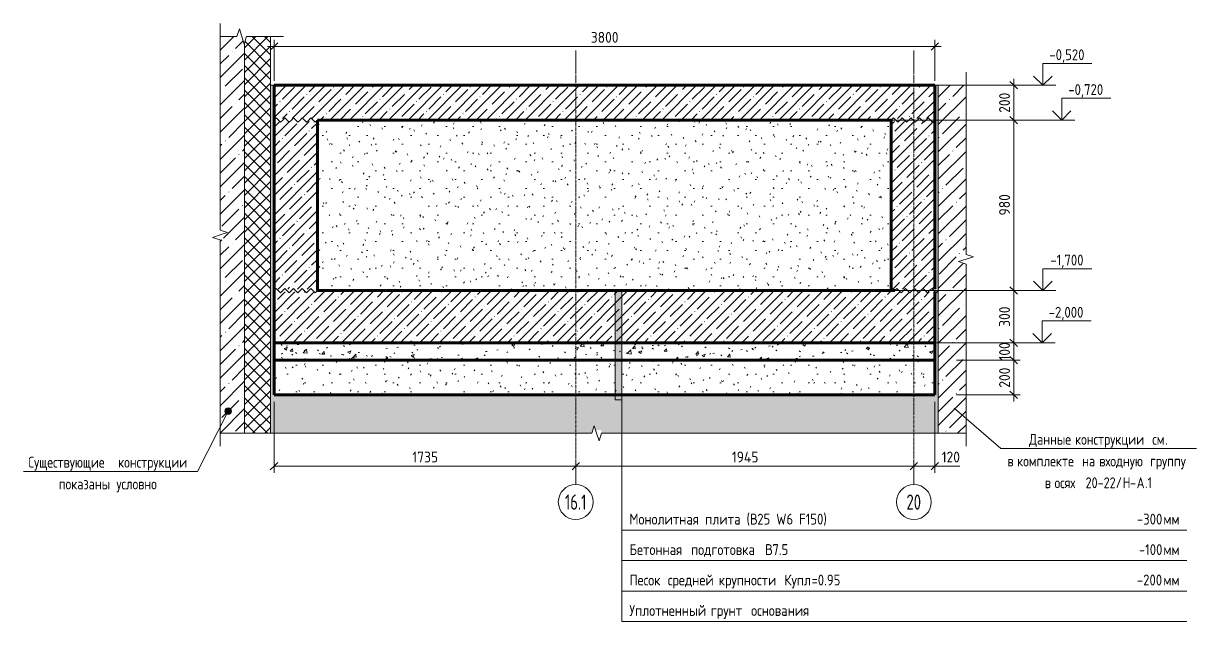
# Model space of a CAD drawing. Header units: millimetres. Extents: x 55945 to 93007, y -3829 to 32717.
# Drawn here: x 65996 to 72742, y -3602 to -165 of the extents above; entities that cross this region are included whole.
import ezdxf

# ---------------------------------------------------------------- set-up
doc = ezdxf.new("R2010")
doc.units = ezdxf.units.MM
doc.linetypes.add('02 Штрихпунктирная _20 мм_', pattern=[25, 20, -2.5, 0, -2.5])
for name, color, linetype, lineweight in [('AA_Dim', 7, 'Continuous', 9), ('AA_Dim-25', 7, 'Continuous', 9), ('AA_Linii', 7, 'Continuous', 9), ('AA_Oformlenie', 7, 'Continuous', 9), ('AA_Vinoska', 7, 'Continuous', 9), ('AA_Visotnaya otmetka', 7, 'Continuous', 9), ('AF_Element', 7, 'Continuous', 20), ('AF_Element_Гидроизоляция', 253, 'Continuous', 20), ('AF_Perekritie', 7, 'Continuous', 60), ('AF_Perekritie_Гидроизоляция', 253, 'Continuous', 20), ('AF_Perekritie_Опалубка', 253, 'Continuous', 20), ('AF_Pokritie', 7, 'Continuous', 9), ('AF_Stena', 7, 'Continuous', 60), ('AF_Stena_Опалубка', 253, 'Continuous', 20), ('KR_Fundament', 7, 'Continuous', 20), ('Оси', 7, 'Continuous', 9)]:
    doc.layers.add(name, color=color, linetype=linetype, lineweight=lineweight)
doc.styles.add('GOST Common_1', font='GOST_Common.ttf', dxfattribs={"width": 0.85, "height": 62.5})
doc.styles.add('ISOCPEUR_4', font='isocpeur.TTF', dxfattribs={"width": 0.7, "height": 87.5})
doc.styles.add('ISOCPEUR_5', font='isocpeur.TTF', dxfattribs={"width": 0.9, "height": 62.5})
doc.styles.add('ISOCPEUR_6', font='isocpeur.TTF', dxfattribs={"width": 0.85, "height": 62.5})
doc.dimstyles.new('00_Точн_3_знака__прозр__2', dxfattribs={"dimscale": 304.8, "dimtxt": 62.672186, "dimasz": 0.139436, "dimexe": 0.123031, "dimexo": 0.082021, "dimgap": 0.008202, "dimtad": 1, "dimdec": 3, "dimrnd": 0.001, "dimdsep": 46, "dimtxsty": 'ISOCPEUR_5', "dimblk1": 'OBLIQUE', "dimblk2": 'OBLIQUE', "dimsah": 1, "dimcen": 0.09, "dimdle": 0.123031, "dimazin": 0, "dimtfac": 1, "dimtdec": 4, "dimtix": 1, "dimtmove": 1, "dimatfit": 3, "dimfxl": 1, "dimtvp": 1, "dimtolj": 1, "dimtzin": 0, "dimlwd": 18, "dimlwe": 18, "dimarcsym": 2})
doc.dimstyles.new('00_Точн_3_знака__прозр__3', dxfattribs={"dimscale": 304.8, "dimtxt": 62.672186, "dimasz": 0.139436, "dimexe": 0.123031, "dimexo": 0.082021, "dimgap": 0.008202, "dimtad": 1, "dimdec": 3, "dimrnd": 0.001, "dimdsep": 46, "dimtxsty": 'ISOCPEUR_5', "dimblk1": 'OBLIQUE', "dimblk2": 'OBLIQUE', "dimsah": 1, "dimcen": 0.09, "dimdle": 0.123031, "dimazin": 0, "dimtfac": 1, "dimtdec": 4, "dimtix": 1, "dimtmove": 0, "dimatfit": 3, "dimfxl": 1, "dimtvp": 1, "dimtolj": 1, "dimtzin": 0, "dimlwd": 18, "dimlwe": 18, "dimarcsym": 2})
pattern_1 = [(45, (68452.93, -250), (-56.1266, 56.1266), []), (45, (68509.056, -250), (-56.1266, 56.1266), [99.219, -19.844, 0.8382, -19.006])]
pattern_2 = [(0, (59281.075, -250), (203.2, 50.8), [8.382, -144.018, 8.382, -144.018, -812.8]), (0, (59281.075, -250), (203.2, 50.8), [-304.8, 8.382, -296.418, 8.382, -144.018, -355.6]), (0, (59281.075, -250), (203.2, 50.8), [-762, 8.382, -93.218, 8.382, -245.618]), (120, (59357.275, -224.6), (-145.5941, 150.57636), [8.382, -144.018, 8.382, -144.018, -812.8]), (120, (59357.275, -224.6), (-145.5941, 150.57636), [-304.8, 8.382, -296.418, 8.382, -144.018, -355.6]), (120, (59357.275, -224.6), (-145.5941, 150.57636), [-762, 8.382, -93.218, 8.382, -245.618]), (240, (59382.675, -123), (-57.6059, -201.37636), [8.382, -144.018, 8.382, -144.018, -812.8]), (240, (59382.675, -123), (-57.6059, -201.37636), [-304.8, 8.382, -296.418, 8.382, -144.018, -355.6]), (240, (59382.675, -123), (-57.6059, -201.37636), [-762, 8.382, -93.218, 8.382, -245.618])]

# ---------------------------------------------------------------- blocks, each defined once
blk = doc.blocks.new('песок 1 - песок 1-3674227-1-1_Опл')
at = {"layer": 'AF_Perekritie', "lineweight": 9}
h = blk.add_hatch(dxfattribs=at)
h.set_pattern_fill('FP_3', color=256, style=0, pattern_type=2)
h.set_pattern_definition(pattern_2)
h.paths.add_polyline_path([(61815.1, -1700), (61815.1, -721), (58515.1, -721), (58515.1, -1700), (60186.1, -1700)])
at = {"layer": 'AF_Perekritie'}
for p, q in [((61815.1, -721), (58515.1, -721)), ((58515.1, -721), (58515.1, -1700)), ((61815.1, -1700), (61815.1, -721)), ((58515.1, -1700), (61815.1, -1700))]:
    blk.add_line(p, q, dxfattribs=at)
blk = doc.blocks.new('Обобщенные модели 1 - Обобщенные модели 1-3677777-1-1_Опл')
at = {"layer": 'AF_Element', "lineweight": 9}
h = blk.add_hatch(dxfattribs=at)
h.set_pattern_fill('FP_3', color=256, style=0, pattern_type=2)
h.set_pattern_definition(pattern_2)
h.paths.add_polyline_path([(60186.1, -2300), (62065.1, -2300), (62065.1, -2100), (58265.1, -2100), (58265.1, -2300)])
at = {"layer": 'AF_Element', "lineweight": 60}
for p, q in [((62065.1, -2100), (58265.1, -2100)), ((58265.1, -2100), (58265.1, -2300)), ((62065.1, -2300), (62065.1, -2100)), ((58265.1, -2300), (62065.1, -2300))]:
    blk.add_line(p, q, dxfattribs=at)
blk = doc.blocks.new('Последовательность узлов - 3мм масшт20 маскировка-904226-1-1_Опл')
at = {"layer": 'AA_Oformlenie'}
for p, q in [((61815.1, -720), (61827.6, -707.5)), ((61852.6, -732.5), (61827.6, -707.5)), ((61865.1, -720), (61852.6, -732.5)), ((61865.1, -720), (61877.6, -707.5)), ((61902.6, -732.5), (61877.6, -707.5)), ((61915.1, -720), (61902.6, -732.5)), ((61915.1, -720), (61927.6, -707.5)), ((61952.6, -732.5), (61927.6, -707.5)), ((61965.1, -720), (61952.6, -732.5)), ((61965.1, -720), (61977.6, -707.5)), ((62002.6, -732.5), (61977.6, -707.5)), ((62015.1, -720), (62002.6, -732.5)), ((62015.1, -720), (62027.6, -707.5)), ((62052.6, -732.5), (62027.6, -707.5)), ((62065.1, -720), (62052.6, -732.5))]:
    blk.add_line(p, q, dxfattribs=at)
blk = doc.blocks.new('011_ЛинияОбрыва _ЭлУзла_Линия_ - Тип 1-3768495-1-1_Опл')
at = {"layer": 'AA_Oformlenie'}
for p, q in [((57955.1, -2520.5), (60092.6, -2520.5)), ((60148.2, -2520.5), (62245.1, -2520.5))]:
    blk.add_line(p, q, dxfattribs=at)
blk = doc.blocks.new('011_ЛинияОбрыва _ЭлУзла_Линия_ - Тип 1-3690267-1-1_Опл')
at = {"layer": 'AA_Oformlenie'}
for p, q in [((58051.9, -240), (57955.1, -240)), ((58245.1, -240), (58107.6, -240))]:
    blk.add_line(p, q, dxfattribs=at)
blk = doc.blocks.new('011_ЛинияОбрыва _ЭлУзла_Линия_ - Тип 1-3768544-1-1_Опл')
at = {"layer": 'AA_Oformlenie'}
for p, q in [((57955.1, -240), (57955.1, -1352.7)), ((57955.1, -1408.4), (57955.1, -2520.5))]:
    blk.add_line(p, q, dxfattribs=at)
blk = doc.blocks.new('011_ЛинияОбрыва _ЭлУзла_Линия_ - Тип 1-3768436-1-1_Опл')
at = {"layer": 'AA_Oformlenie'}
for p, q in [((62245.1, -1492.1), (62245.1, -520)), ((62245.1, -2520.5), (62245.1, -1547.7))]:
    blk.add_line(p, q, dxfattribs=at)
blk = doc.blocks.new('Ось сетки - d_4мм-2765513-1-1_Опл')
at = {"layer": 'Оси'}
for start, end in [(0, 180), (0, 180), (180, 360), (180, 360)]:
    blk.add_arc((61945.1, -2915.4), 100, start, end, dxfattribs=at)
blk = doc.blocks.new('DIMBLOCK20-1-1_Опл')
at = {"layer": 'AA_Dim-25', "lineweight": 18}
for p, q in [((71236.9, -2339.5), (71236.9, -2747.3)), ((71236.9, -2709.8), (71236.9, -2339.5)), ((71116.9, -2714.9), (71116.9, -2672.3)), ((71274.4, -2709.8), (71116.9, -2709.8)), ((71116.9, -2709.8), (71116.9, -2714.9)), ((71251.6, -2709.8), (71176.9, -2709.8)), ((71381.8, -2709.8), (71251.6, -2709.8))]:
    blk.add_line(p, q, dxfattribs=at)
at = {"layer": 'AA_Dim-25', "lineweight": 30}
for p, q in [((71116.9, -2709.8), (71138.2, -2688.6)), ((71236.9, -2709.8), (71258.2, -2688.6)), ((71116.9, -2709.8), (71095.7, -2731.1)), ((71236.9, -2709.8), (71215.7, -2731.1))]:
    blk.add_line(p, q, dxfattribs=at)
at = {"layer": 'AA_Dim-25', "color": 0, "lineweight": 18, "insert": (71276.6, -2625.9), "char_height": 62.5, "width": 126.29, "attachment_point": 1, "line_spacing_factor": 1.135194, "style": 'ISOCPEUR_5'}
blk.add_mtext('120', dxfattribs=at)
blk = doc.blocks.new('_Oblique')
at = {"color": 0, "linetype": 'ByBlock', "lineweight": -2}
blk.add_line((-0.5, -0.5), (0.5, 0.5), dxfattribs=at)
blk = doc.blocks.new('DIMBLOCK21-1-1_Опл')
at = {"layer": 'AA_Dim-25', "lineweight": 18}
for p, q in [((69171.9, -2714.9), (69171.9, -2672.3)), ((71116.9, -2714.9), (71116.9, -2672.3)), ((71116.9, -2709.8), (69171.9, -2709.8)), ((69171.9, -2709.8), (69171.9, -2714.9)), ((71116.9, -2709.8), (71116.9, -2714.9))]:
    blk.add_line(p, q, dxfattribs=at)
at = {"layer": 'AA_Dim-25', "lineweight": 30}
for p, q in [((69171.9, -2709.8), (69193.2, -2688.6)), ((71116.9, -2709.8), (71138.2, -2688.6)), ((69171.9, -2709.8), (69150.7, -2731.1)), ((71116.9, -2709.8), (71095.7, -2731.1))]:
    blk.add_line(p, q, dxfattribs=at)
at = {"layer": 'AA_Dim-25', "color": 0, "lineweight": 18, "insert": (70069.9, -2625.9), "char_height": 62.5, "width": 178.793, "attachment_point": 1, "line_spacing_factor": 1.135194, "style": 'ISOCPEUR_5'}
blk.add_mtext('1945', dxfattribs=at)
blk = doc.blocks.new('DIMBLOCK22-1-1_Опл')
at = {"layer": 'AA_Dim-25', "lineweight": 18}
for p, q in [((67436.9, -2339.5), (67436.9, -2747.3)), ((67436.9, -2709.8), (67436.9, -2339.5)), ((69171.9, -2714.9), (69171.9, -2672.3)), ((69171.9, -2709.8), (67436.9, -2709.8)), ((69171.9, -2709.8), (69171.9, -2714.9))]:
    blk.add_line(p, q, dxfattribs=at)
at = {"layer": 'AA_Dim-25', "lineweight": 30}
for p, q in [((67436.9, -2709.8), (67458.2, -2688.6)), ((69171.9, -2709.8), (69193.2, -2688.6)), ((67436.9, -2709.8), (67415.7, -2731.1)), ((69171.9, -2709.8), (69150.7, -2731.1))]:
    blk.add_line(p, q, dxfattribs=at)
at = {"layer": 'AA_Dim-25', "color": 0, "lineweight": 18, "insert": (68232.3, -2625.9), "char_height": 62.5, "width": 173.117, "attachment_point": 1, "line_spacing_factor": 1.135194, "style": 'ISOCPEUR_5'}
blk.add_mtext('1735', dxfattribs=at)
blk = doc.blocks.new('DIMBLOCK23-1-1_Опл')
at = {"layer": 'AA_Dim-25', "lineweight": 18}
for p, q in [((67436.9, -495), (67436.9, -259.9)), ((71236.9, -495), (71236.9, -259.9)), ((71274.4, -297.4), (67399.4, -297.4)), ((67436.9, -297.4), (67436.9, -495)), ((71236.9, -297.4), (71236.9, -495))]:
    blk.add_line(p, q, dxfattribs=at)
at = {"layer": 'AA_Dim-25', "lineweight": 30}
for p, q in [((67436.9, -297.4), (67415.7, -318.7)), ((67436.9, -297.4), (67458.2, -276.2)), ((71236.9, -297.4), (71215.7, -318.7)), ((71236.9, -297.4), (71258.2, -276.2))]:
    blk.add_line(p, q, dxfattribs=at)
at = {"layer": 'AA_Dim-25', "color": 0, "lineweight": 18, "insert": (69258.9, -213.5), "char_height": 62.5, "width": 187.307, "attachment_point": 1, "line_spacing_factor": 1.135194, "style": 'ISOCPEUR_5'}
blk.add_mtext('3800', dxfattribs=at)
blk = doc.blocks.new('DIMBLOCK24-1-1_Опл')
at = {"layer": 'AA_Dim-25', "lineweight": 18}
for p, q in [((71261.9, -520), (71728.3, -520)), ((71690.8, -520), (71261.9, -520)), ((71690.8, -482.5), (71690.8, -720)), ((71011.8, -720), (71728.3, -720)), ((71690.8, -720), (71011.8, -720))]:
    blk.add_line(p, q, dxfattribs=at)
at = {"layer": 'AA_Dim-25', "lineweight": 30}
for p, q in [((71690.8, -520), (71669.5, -498.7)), ((71690.8, -520), (71712, -541.2)), ((71690.8, -720), (71669.5, -698.8)), ((71690.8, -720), (71712, -741.3))]:
    blk.add_line(p, q, dxfattribs=at)
at = {"layer": 'AA_Dim-25', "color": 0, "lineweight": 18, "insert": (71606.8, -678.5), "char_height": 62.5, "width": 140.48, "attachment_point": 1, "rotation": 90, "line_spacing_factor": 1.135194, "style": 'ISOCPEUR_5'}
blk.add_mtext('200', dxfattribs=at)
blk = doc.blocks.new('DIMBLOCK25-1-1_Опл')
at = {"layer": 'AA_Dim-25', "lineweight": 18}
for p, q in [((71011.8, -720), (71728.3, -720)), ((71690.8, -720), (71011.8, -720)), ((71690.8, -720), (71690.8, -1700)), ((71011.9, -1700), (71728.3, -1700)), ((71690.8, -1700), (71011.9, -1700))]:
    blk.add_line(p, q, dxfattribs=at)
at = {"layer": 'AA_Dim-25', "lineweight": 30}
for p, q in [((71690.8, -720), (71669.5, -698.8)), ((71690.8, -720), (71712, -741.3)), ((71690.8, -1700), (71669.5, -1678.8)), ((71690.8, -1700), (71712, -1721.3))]:
    blk.add_line(p, q, dxfattribs=at)
at = {"layer": 'AA_Dim-25', "color": 0, "lineweight": 18, "insert": (71606.8, -1268.5), "char_height": 62.5, "width": 140.48, "attachment_point": 1, "rotation": 90, "line_spacing_factor": 1.135194, "style": 'ISOCPEUR_5'}
blk.add_mtext('980', dxfattribs=at)
blk = doc.blocks.new('DIMBLOCK26-1-1_Опл')
at = {"layer": 'AA_Dim-25', "lineweight": 30}
for p, q in [((71690.8, -1700), (71669.5, -1678.8)), ((71690.8, -1700), (71712, -1721.3)), ((71690.8, -2000), (71669.5, -1978.7)), ((71690.8, -2000), (71712, -2021.2))]:
    blk.add_line(p, q, dxfattribs=at)
at = {"layer": 'AA_Dim-25', "lineweight": 18}
for p, q in [((71011.9, -1700), (71728.3, -1700)), ((71690.8, -1700), (71011.9, -1700)), ((71690.8, -1700), (71690.8, -2000)), ((71261.9, -2000), (71728.3, -2000)), ((71690.8, -2000), (71261.9, -2000))]:
    blk.add_line(p, q, dxfattribs=at)
at = {"layer": 'AA_Dim-25', "color": 0, "lineweight": 18, "insert": (71606.8, -1908.5), "char_height": 62.5, "width": 140.48, "attachment_point": 1, "rotation": 90, "line_spacing_factor": 1.135194, "style": 'ISOCPEUR_5'}
blk.add_mtext('300', dxfattribs=at)
blk = doc.blocks.new('DIMBLOCK27-1-1_Опл')
at = {"layer": 'AA_Dim-25', "lineweight": 18}
for p, q in [((71261.9, -2000), (71728.3, -2000)), ((71690.8, -2000), (71261.9, -2000)), ((71690.8, -2000), (71690.8, -2100)), ((71361.9, -2100), (71728.3, -2100)), ((71690.8, -2100), (71361.9, -2100))]:
    blk.add_line(p, q, dxfattribs=at)
at = {"layer": 'AA_Dim-25', "lineweight": 30}
for p, q in [((71690.8, -2000), (71669.5, -1978.7)), ((71690.8, -2000), (71712, -2021.2)), ((71690.8, -2100), (71669.5, -2078.8)), ((71690.8, -2100), (71712, -2121.3))]:
    blk.add_line(p, q, dxfattribs=at)
at = {"layer": 'AA_Dim-25', "color": 0, "lineweight": 18, "insert": (71606.8, -2102.6), "char_height": 62.5, "width": 126.29, "attachment_point": 1, "rotation": 90, "line_spacing_factor": 1.135194, "style": 'ISOCPEUR_5'}
blk.add_mtext('100', dxfattribs=at)
blk = doc.blocks.new('DIMBLOCK28-1-1_Опл')
at = {"layer": 'AA_Dim-25', "lineweight": 30}
for p, q in [((71690.8, -2100), (71669.5, -2078.8)), ((71690.8, -2100), (71712, -2121.3)), ((71690.8, -2300), (71669.5, -2278.8)), ((71690.8, -2300), (71712, -2321.3))]:
    blk.add_line(p, q, dxfattribs=at)
at = {"layer": 'AA_Dim-25', "lineweight": 18}
for p, q in [((71361.9, -2100), (71728.3, -2100)), ((71690.8, -2100), (71361.9, -2100)), ((71690.8, -2100), (71690.8, -2337.5)), ((71361.9, -2300), (71728.3, -2300)), ((71690.8, -2300), (71361.9, -2300))]:
    blk.add_line(p, q, dxfattribs=at)
at = {"layer": 'AA_Dim-25', "color": 0, "lineweight": 18, "insert": (71606.8, -2258.5), "char_height": 62.5, "width": 140.48, "attachment_point": 1, "rotation": 90, "line_spacing_factor": 1.135194, "style": 'ISOCPEUR_5'}
blk.add_mtext('200', dxfattribs=at)
blk = doc.blocks.new('Высотные отметки - Стрелка вверх-400292-1-1_Опл')
at = {"layer": 'AA_Vinoska'}
for p, q in [((62686.5, -395), (62969, -395)), ((62686.5, -520), (62686.5, -395)), ((62686.5, -520), (62633.5, -467)), ((62686.5, -520), (62739.6, -467)), ((62611.5, -520), (62761.5, -520))]:
    blk.add_line(p, q, dxfattribs=at)
blk = doc.blocks.new('010_Флажок - ГИ_МФ_узел 1-3685573-1-1_Опл')
at = {"layer": 'AA_Vinoska'}
blk.add_hatch(color=256, dxfattribs=at).paths.add_polyline_path([(60227.6, -2327.5), (60227.6, -1702.5), (60265.1, -1702.5), (60265.1, -2327.5)])
for p, q in [((60265.1, -1702.5), (60227.6, -1702.5)), ((60227.6, -1702.5), (60227.6, -2327.5)), ((60265.1, -1702.5), (60265.1, -3077.5)), ((60265.1, -2327.5), (60265.1, -1702.5)), ((60227.6, -2327.5), (60265.1, -2327.5)), ((60265.1, -3077.5), (60265.1, -3252.5)), ((60265.1, -3077.5), (63515.1, -3077.5)), ((60265.1, -3252.5), (63515.1, -3252.5)), ((60265.1, -3252.5), (60265.1, -3427.5)), ((60265.1, -3427.5), (60265.1, -3602.5)), ((60265.1, -3427.5), (63515.1, -3427.5)), ((60265.1, -3602.5), (63515.1, -3602.5))]:
    blk.add_line(p, q, dxfattribs=at)
blk = doc.blocks.new('010_Текст с выноской - Текст 2 строки _с точкой_-3689527-1-1_Опл')
at = {"layer": 'AA_Vinoska'}
blk.add_line((56824.1, -2740), (57824.1, -2740), dxfattribs=at)
blk = doc.blocks.new('010_Текст с выноской - Текст 3 строки-3690473-1-1_Опл')
at = {"layer": 'AA_Vinoska'}
blk.add_line((62445.5, -2608.3), (63570.5, -2608.3), dxfattribs=at)

msp = doc.modelspace()

# ---------------------------------------------------------------- hatches: boundary and pattern name
at = {"layer": 'AA_Oformlenie'}
h = msp.add_hatch(dxfattribs=at)
h.set_pattern_fill('FP_7', color=250, style=0, pattern_type=2)
h.set_pattern_definition([(45, (68452.93, -250), (-78.5772, 78.5772), []), (45, (68531.51, -250), (-78.5772, 78.5772), [138.906, -27.781, 0.8382, -26.943])])
h.paths.add_polyline_path([(67170.2167, -2520.4825), (67266.9154, -2520.4825), (67266.9154, -279.3648), (67265.6654, -283.3013), (67251.9154, -240), (67251.9154, -259.6264), (67223.7611, -259.6264), (67223.7611, -240), (67126.9154, -240), (67126.9154, -1352.7413), (67170.2167, -1366.4913), (67126.9154, -1380.2413), (67146.5418, -1380.2413), (67146.5418, -1408.3956), (67126.9154, -1408.3956), (67126.9154, -2520.4825)])
h.paths.add_polyline_path([(71416.9154, -2520.4825), (71416.9154, -1547.7413), (71373.6142, -1533.9913), (71416.9154, -1520.2413), (71397.2891, -1520.2413), (71397.2891, -1492.0869), (71416.9154, -1492.0869), (71416.9154, -520), (71256.9154, -520), (71256.9154, -2520.4825)])
h = msp.add_hatch(dxfattribs=at)
h.set_pattern_fill('FP_6', color=250, style=0, pattern_type=2)
h.set_pattern_definition([(45, (68452.93, -250), (-35.3553, 35.3553), []), (135, (68452.93, -250), (-35.3553, -35.3553), [])])
h.paths.add_polyline_path([(67266.9154, -2520.4825), (67416.9154, -2520.4825), (67416.9154, -240), (67279.4154, -240), (67266.9154, -279.3648), (67266.9154, -283.3013)])
h = msp.add_hatch(dxfattribs=at)
h.set_pattern_fill('FP_5', color=250, style=0, pattern_type=2)
h.set_pattern_definition([(228.013, (68635.809, 4), (-2031.99144, -2286.00794), [34.172, -3383.048]), (184.97, (68612.949, -21.4), (3047.99862, 254.013734), [58.64, -5805.405]), (132.51, (68554.529, -26.48), (2539.97812, -2794.01959), [41.348, -4093.472]), (267.274, (68455.469, -89.98), (253.972893, 5080.00167), [53.4, -5286.644]), (292.834, (68452.929, -143.32), (-1270.018216, 3047.992396), [52.363, -5183.981]), (357.274, (68473.249, -191.58), (-5080.00167, 253.972893), [53.4, -5286.644]), (37.694, (68526.589, -194.12), (-3302.011032, -2539.986107), [70.619, -6991.312]), (72.255, (68582.469, -150.94), (1778.031558, 5587.989563), [66.672, -6600.526]), (121.43, (68602.789, -87.44), (-2032.025225, 3301.984438), [53.581, -5304.555]), (175.236, (68574.849, -41.72), (2793.99806, -254.01689), [61.171, -2997.394]), (222.397, (68513.889, -36.64), (-3048.021364, -2793.976117), [79.108, -7831.677]), (138.814, (68706.93, -92.52), (-1777.99827, 1524.00296), [27, -2673.056]), (171.469, (68686.609, -74.74), (3301.998057, -508.014042), [51.368, -5085.464]), (225, (68635.8, -67.12), (3e-14, -254), [35.921, -323.289]), (203.199, (68618.03, -36.64), (1269.99626, 508.00885), [19.344, -1915.062]), (291.801, (68600.25, -44.26), (-253.9944, 762.00245), [27.357, -1340.475]), (30.964, (68610.41, -69.66), (761.99727, 508.0033), [44.432, -1436.63]), (161.565, (68648.51, -46.8), (507.9998, -254.0006), [32.129, -771.09]), (16.389, (68452.929, -44.26), (2540.00709, 761.975967), [45.009, -4455.883]), (70.346, (68496.109, -31.56), (-1016.00879, -2793.99714), [37.76, -3738.222]), (293.199, (68648.51, 4), (-508.00885, 1269.99626), [38.688, -1895.718]), (343.61, (68663.749, -31.56), (-2539.99379, 762.0203), [45.009, -4455.883]), (339.444, (68452.93, -201.74), (-1270.00078, 507.99866), [43.404, -2126.773]), (294.775, (68493.569, -216.98), (-1269.99309, 2794.00269), [36.367, -3600.359]), (66.801, (68651.05, -250), (508.00885, 1269.99626), [38.688, -1895.718]), (17.354, (68666.289, -214.44), (-3302.00006, -1015.99885), [42.578, -4215.238]), (69.444, (68526.59, -250), (-507.99866, -1270.00078), [21.702, -2148.475]), (101.31, (68635.81, -250), (-254.0008, 1016.0003), [12.951, -1282.199]), (165.964, (68633.27, -237.3), (762.0014, -253.9968), [52.363, -994.905]), (186.009, (68582.469, -224.6), (2540.000243, 253.999726), [48.527, -4804.136]), (303.69, (68610.41, -92.52), (-253.9991, 508), [36.632, -879.178]), (353.157, (68630.729, -123), (4317.998074, -508.016712), [63.956, -6331.601]), (60.945, (68694.23, -130.62), (-1016.01265, -1777.99294), [26.151, -2588.939]), (90, (68706.93, -107.76), (-254, 254), [15.24, -238.76]), (120.256, (68577.389, -216.98), (1015.98679, -1778.00772), [35.287, -3493.394]), (48.013, (68559.609, -186.5), (2031.99144, 2286.00794), [68.344, -3348.876]), (0, (68605.33, -135.7), (254, 254), [66.04, -187.96]), (325.305, (68671.369, -135.7), (-2540.00538, 1777.99317), [40.161, -3975.932]), (254.055, (68704.39, -158.56), (-253.9927, -1016.00235), [36.983, -1812.165]), (207.646, (68694.229, -194.12), (-4825.999284, -2540.001884), [60.215, -5961.246]), (175.426, (68640.889, -222.06), (-3301.999344, 254.004155), [63.703, -6306.585])])
h.paths.add_polyline_path([(69357.9828, -2520.4825), (71256.9154, -2520.4825), (71256.9154, -1708), (71236.9154, -1708), (71236.9154, -2300), (67436.9154, -2300), (67436.9154, -520), (67416.9154, -520), (67416.9154, -2520.4825), (69264.4154, -2520.4825), (69278.1654, -2477.1813), (69291.9154, -2520.4825), (69291.9154, -2500.8562), (69320.0698, -2500.8562), (69320.0698, -2520.4825)])
h.paths.add_polyline_path([(71236.9154, -1692), (71256.9154, -1692), (71256.9154, -520), (71236.9154, -520), (71236.9154, -728)])
at = {"layer": 'AA_Vinoska'}
h = msp.add_hatch(color=256, dxfattribs=at)
edge = h.paths.add_edge_path()
edge.add_arc((67173.0575, -2392.8601), 18.75, 0, 360)
at = {"layer": 'AF_Perekritie', "lineweight": 9}
h = msp.add_hatch(dxfattribs=at)
h.set_pattern_fill('FP_2', color=256, style=0, pattern_type=2)
h.set_pattern_definition(pattern_1)
h.paths.add_polyline_path([(67686.9154, -720), (70986.9154, -720), (70986.9154, -712), (71236.9154, -712), (71236.9154, -520), (67436.9154, -520), (67436.9154, -712), (67686.9154, -712)])
h = msp.add_hatch(dxfattribs=at)
h.set_pattern_fill('FP_2', color=256, style=0, pattern_type=2)
h.set_pattern_definition(pattern_1)
h.paths.add_polyline_path([(67486.9154, -2000), (71236.9154, -2000), (71236.9154, -1708), (71006.9154, -1708), (71006.9154, -1700), (67686.9154, -1700), (67686.9154, -1708), (67436.9154, -1708), (67436.9154, -2000), (67449.9006, -2000)])
at = {"layer": 'AF_Pokritie'}
h = msp.add_hatch(dxfattribs=at)
h.set_pattern_fill('FP_4', color=256, style=0, pattern_type=2)
h.set_pattern_definition([(50, (68452.93, -250), (182.185, -15.939), [19.05, -209.55]), (355, (68452.93, -250), (-35.242, 191.057), [15.24, -167.64]), (100.451, (68468.11, -251.33), (146.9425, 175.117), [16.19, -178.09]), (46.184, (68452.93, -199.2), (271.079, -42.043), [28.575, -314.325]), (96.636, (68475.52, -202.7), (237.403, 247.427), [24.285, -267.135]), (351.184, (68452.93, -199.2), (237.405, 247.425), [22.86, -251.46]), (21, (68478.33, -211.9), (151.615, -102.2655), [19.05, -209.55]), (326, (68478.33, -211.9), (61.802, 184.188), [15.24, -167.64]), (71.451, (68490.96, -220.42), (213.417, 81.921), [16.19, -178.09]), (37.5, (68452.93, -250), (3.0883, 84.5551), [8.382, -157.226, 8.382, -161.798, -168.275]), (37.5, (68452.93, -250), (3.0883, 84.5551), [-335.788, 8.382, -159.893]), (7.5, (68452.93, -250), (66.8194, 100.1807), [8.382, -88.646, 8.382, -153.416, -64.135]), (7.5, (68452.93, -250), (66.8194, 100.1807), [-258.826, 8.382, -55.753]), (327.5, (68396.29, -250), (135.5905, -5.7289), [8.382, -55.118, 8.382, -189.738, -262.89]), (327.5, (68396.29, -250), (135.5905, -5.7289), [-261.62, 8.382, -254.508]), (317.5, (68370.89, -250), (148.129, 25.4268), [8.382, -74.168, 8.382, -123.19, -186.69]), (317.5, (68370.89, -250), (148.129, 25.4268), [-214.122, 8.382, -178.308])])
h.paths.add_polyline_path([(67436.9154, -2100), (71236.9154, -2100), (71236.9154, -2000), (67436.9154, -2000)])
at = {"layer": 'AF_Stena', "lineweight": 9}
h = msp.add_hatch(dxfattribs=at)
h.set_pattern_fill('FP_2', color=256, style=0, pattern_type=2)
h.set_pattern_definition(pattern_1)
h.paths.add_polyline_path([(67636.9154, -1692), (67686.9154, -1692), (67686.9154, -728), (67436.9154, -728), (67436.9154, -1692), (67586.9154, -1692)])
h = msp.add_hatch(dxfattribs=at)
h.set_pattern_fill('FP_2', color=256, style=0, pattern_type=2)
h.set_pattern_definition(pattern_1)
h.paths.add_polyline_path([(70986.9154, -1700), (71006.9154, -1700), (71006.9154, -1692), (71236.9154, -1692), (71236.9154, -728), (70986.9154, -728)])

# ---------------------------------------------------------------- linework, layer by layer
at = {"layer": 'AA_Linii'}
for p, q in [((67416.9154, -2520.4825), (67416.9154, -240)), ((67266.9154, -279.3648), (67266.9154, -2520.4825)), ((67266.9154, -2520.4825), (67266.9154, -279.3648)), ((67436.9154, -520), (67416.9154, -520)), ((67416.9154, -520), (67416.9154, -2520.4825)), ((67436.9154, -2225), (67436.9154, -520)), ((71256.9154, -520), (71236.9154, -520)), ((71236.9154, -520), (71236.9154, -1692)), ((71256.9154, -2520.4825), (71256.9154, -520)), ((71416.9154, -520), (71256.9154, -520)), ((71256.9154, -520), (71256.9154, -2520.4825)), ((71236.9154, -1708), (71236.9154, -2300)), ((67436.9154, -2300), (67436.9154, -2225)), ((71236.9154, -2300), (67436.9154, -2300))]:
    msp.add_line(p, q, dxfattribs=at)
at = {"layer": 'AA_Vinoska'}
for p, q in [((67126.9154, -240), (67126.9154, -165)), ((67223.7611, -240), (67237.8383, -196.6749)), ((67237.8383, -196.6749), (67251.9154, -240)), ((67265.6654, -283.3013), (67251.9154, -240)), ((67279.4154, -240), (67265.6654, -283.3013)), ((67416.9154, -240), (67491.9154, -240)), ((71416.9154, -520), (71416.9154, -445)), ((67083.5904, -1394.3184), (67126.9154, -1380.2413)), ((67126.9154, -1408.3956), (67083.5904, -1394.3184)), ((67126.9154, -1352.7413), (67170.2167, -1366.4913)), ((67170.2167, -1366.4913), (67126.9154, -1380.2413)), ((71373.6142, -1533.9913), (71416.9154, -1520.2413)), ((71416.9154, -1547.7413), (71373.6142, -1533.9913)), ((71416.9154, -1492.0869), (71460.2405, -1506.1641)), ((71460.2405, -1506.1641), (71416.9154, -1520.2413)), ((67173.0575, -2392.8601), (66995.9411, -2740)), ((71349.2624, -2376.3077), (71617.3152, -2608.2652)), ((69264.4154, -2520.4825), (69278.1654, -2477.1813)), ((69278.1654, -2477.1813), (69291.9154, -2520.4825)), ((67126.9154, -2520.4825), (67126.9154, -2595.4825)), ((69305.9926, -2563.8076), (69291.9154, -2520.4825)), ((69320.0698, -2520.4825), (69305.9926, -2563.8076)), ((71416.9154, -2520.4825), (71416.9154, -2595.4825))]:
    msp.add_line(p, q, dxfattribs=at)
msp.add_circle((67173.0575, -2392.8601), 18.75, dxfattribs=at)
at = {"layer": 'AA_Visotnaya otmetka'}
for p, q in [((70947.0783, -520), (71743.045, -520)), ((71743.045, -520), (71858.4025, -520)), ((70982.9008, -720), (71823.6535, -720)), ((71823.6535, -720), (71967.2821, -720)), ((70851.0703, -1700), (71523.989, -1700)), ((71523.989, -1700), (71858.5257, -1700)), ((71012.4476, -2000), (71481.5681, -2000)), ((71481.5681, -2000), (71854.5573, -2000))]:
    msp.add_line(p, q, dxfattribs=at)
at = {"layer": 'AF_Perekritie_Гидроизоляция', "lineweight": 60}
for p, q in [((70986.7922, -720), (67686.9154, -720)), ((67686.9154, -720), (67686.9154, -721)), ((67686.9154, -721), (70986.7922, -721)), ((70986.7922, -721), (70986.7922, -720))]:
    msp.add_line(p, q, dxfattribs=at)
at = {"layer": 'AF_Perekritie_Опалубка', "lineweight": 60}
for p, q in [((71236.9154, -520), (67436.9154, -520)), ((67436.9154, -520), (67436.9154, -720)), ((71236.9154, -720), (71236.9154, -520)), ((67686.9154, -720), (70986.9154, -720))]:
    msp.add_line(p, q, dxfattribs=at)
at = {"layer": 'AF_Pokritie', "lineweight": 60}
for p, q in [((71236.9154, -2000), (67436.9154, -2000)), ((67436.9154, -2000), (67436.9154, -2100)), ((71236.9154, -2100), (71236.9154, -2000)), ((67436.9154, -2100), (71236.9154, -2100))]:
    msp.add_line(p, q, dxfattribs=at)
at = {"layer": 'AF_Stena_Опалубка', "lineweight": 60}
for p, q in [((67436.9154, -720), (67436.9154, -1700)), ((67686.9154, -1700), (67686.9154, -720)), ((70986.9154, -720), (70986.9154, -1700)), ((71236.9154, -1692), (71236.9154, -720)), ((70986.9154, -1700), (71006.9154, -1700))]:
    msp.add_line(p, q, dxfattribs=at)
at = {"layer": 'KR_Fundament', "lineweight": 60}
for p, q in [((67436.9154, -1700), (67436.9154, -2000)), ((71006.9154, -1700), (67686.9154, -1700)), ((71236.9154, -2000), (71236.9154, -1708)), ((67436.9154, -2000), (71236.9154, -2000))]:
    msp.add_line(p, q, dxfattribs=at)
at = {"layer": 'Оси'}
for p, q in [((69171.9154, -445.9669), (69171.9154, -320.9669)), ((71116.9154, -445.9669), (71116.9154, -320.9669)), ((69171.9154, -2815.3781), (69171.9154, -2690.3781)), ((71116.9154, -2815.3781), (71116.9154, -2690.3781))]:
    msp.add_line(p, q, dxfattribs=at)
at = {"layer": 'Оси', "linetype": '02 Штрихпунктирная _20 мм_'}
for p, q in [((69171.9154, -2690.3781), (69171.9154, -445.9669)), ((71116.9154, -2690.3781), (71116.9154, -445.9669))]:
    msp.add_line(p, q, dxfattribs=at)

# ---------------------------------------------------------------- block references
at = {"layer": 'AA_Oformlenie'}
for name, p in [('011_ЛинияОбрыва _ЭлУзла_Линия_ - Тип 1-3690267-1-1_Опл', (9171.8538, 0)), ('011_ЛинияОбрыва _ЭлУзла_Линия_ - Тип 1-3768544-1-1_Опл', (9171.8538, 0)), ('011_ЛинияОбрыва _ЭлУзла_Линия_ - Тип 1-3768436-1-1_Опл', (9171.8538, 0)), ('Последовательность узлов - 3мм масшт20 маскировка-904226-1-1_Опл', (5621.8538, 0)), ('Последовательность узлов - 3мм масшт20 маскировка-904226-1-1_Опл', (9171.8538, 0)), ('011_ЛинияОбрыва _ЭлУзла_Линия_ - Тип 1-3768495-1-1_Опл', (9171.8538, 0))]:
    msp.add_blockref(name, p, dxfattribs=at)
at = {"layer": 'AA_Oformlenie', "rotation": 180}
for p in [(129501.9771, -2420), (133071.9771, -2420)]:
    msp.add_blockref('Последовательность узлов - 3мм масшт20 маскировка-904226-1-1_Опл', p, dxfattribs=at)
at = {"layer": 'AA_Vinoska'}
for name in ['Высотные отметки - Стрелка вверх-400292-1-1_Опл', '010_Флажок - ГИ_МФ_узел 1-3685573-1-1_Опл', '010_Текст с выноской - Текст 3 строки-3690473-1-1_Опл', '010_Текст с выноской - Текст 2 строки _с точкой_-3689527-1-1_Опл']:
    msp.add_blockref(name, (9171.8538, 0), dxfattribs=at)
at = {"layer": 'AA_Visotnaya otmetka'}
for p in [(9280.7334, -200), (9171.9771, -1180), (9168.0086, -1480)]:
    msp.add_blockref('Высотные отметки - Стрелка вверх-400292-1-1_Опл', p, dxfattribs=at)
at = {"layer": 'AF_Element_Гидроизоляция'}
msp.add_blockref('Обобщенные модели 1 - Обобщенные модели 1-3677777-1-1_Опл', (9171.8538, 0), dxfattribs=at)
at = {"layer": 'AF_Perekritie_Гидроизоляция'}
msp.add_blockref('песок 1 - песок 1-3674227-1-1_Опл', (9171.8538, 0), dxfattribs=at)
at = {"layer": 'Оси'}
for p in [(7226.8538, 0), (9171.8538, 0)]:
    msp.add_blockref('Ось сетки - d_4мм-2765513-1-1_Опл', p, dxfattribs=at)

# ---------------------------------------------------------------- texts
at = {"layer": 'AA_Vinoska', "char_height": 62.5, "attachment_point": 1, "style": 'GOST Common_1'}
for s, insert, width in [('Данные', (71779.4723, -2523.7076), 298.127539), ('\\fGOST Common|b0|i0|c204|p34|;\\W.85; ', (72025.4521, -2523.7076), 22.146617), ('конструкции', (72043.7249, -2523.7076), 516.186539), ('\\fGOST Common|b0|i0|c204|p34|;\\W.85; ', (72469.6213, -2523.7076), 22.146617), ('см', (72487.8941, -2523.7076), 90.290055), ('\\fGOST Common|b0|i0|c204|p34|;\\W.85;.', (72562.3909, -2523.7076), 18.739445), ('Существующие', (66023.2419, -2655.4424), 604.773008), ('\\fGOST Common|b0|i0|c204|p34|;\\W.85; ', (66522.2295, -2655.4424), 22.146617), ('конструкции', (66540.5023, -2655.4424), 516.186539), ('\\fGOST Common|b0|i0|c204|p34|;\\W.85;в', (71654.416, -2648.7076), 45.99682), ('\\fGOST Common|b0|i0|c204|p34|;\\W.85; ', (71692.3672, -2648.7076), 22.146617), ('комплекте', (71710.64, -2648.7076), 431.007242), ('\\fGOST Common|b0|i0|c204|p34|;\\W.85; ', (72066.2565, -2648.7076), 22.146617), ('на', (72084.5293, -2648.7076), 97.104398), ('\\fGOST Common|b0|i0|c204|p34|;\\W.85; ', (72164.6484, -2648.7076), 22.146617), ('входную', (72182.9212, -2648.7076), 332.199258), ('\\fGOST Common|b0|i0|c204|p34|;\\W.85; ', (72457.013, -2648.7076), 22.146617), ('группу', (72475.2858, -2648.7076), 275.980922), ('показаны', (66198.8732, -2780.4424), 379.899664), ('\\fGOST Common|b0|i0|c204|p34|;\\W.85; ', (66512.3217, -2780.4424), 22.146617), ('условно', (66530.5945, -2780.4424), 315.163398), ('\\fGOST Common|b0|i0|c204|p34|;\\W.85;в', (71869.466, -2773.7076), 45.99682), ('\\fGOST Common|b0|i0|c204|p34|;\\W.85; ', (71907.4172, -2773.7076), 22.146617), ('осях', (71925.69, -2773.7076), 177.172937), (' 20-22/', (72071.8723, -2773.7076), 298.127539), ('\\fGOST Common|b0|i0|c204|p34|;\\W.85;Н', (72317.8521, -2773.7076), 51.107578), ('\\fGOST Common|b0|i0|c204|p34|;\\W.85;-', (72360.02, -2773.7076), 45.99682), ('\\fGOST Common|b0|i0|c204|p34|;\\W.85;А', (72397.9712, -2773.7076), 57.921922), ('.1', (72445.7616, -2773.7076), 51.107578)]:
    msp.add_mtext(s, dxfattribs=dict(at, insert=insert, width=width))
at = {"layer": 'AA_Visotnaya otmetka', "char_height": 62.5, "attachment_point": 1, "line_spacing_factor": 1.135194, "style": 'ISOCPEUR_6'}
for s, insert, width in [('-0,520', (71895.9445, -313.5801), 239.899334), ('-0,720', (72004.8241, -513.5801), 239.899334), ('-1,700', (71901.3946, -1493.5801), 227.11473), ('-2,000', (71892.0992, -1793.5801), 239.899334)]:
    msp.add_mtext(s, dxfattribs=dict(at, insert=insert, width=width))
at = {"layer": 'Оси', "char_height": 87.5, "attachment_point": 1, "style": 'ISOCPEUR_4'}
for s, insert, width in [('16.1', (69109.9328, -2872.263), 150.115984), ('20', (71074.0953, -2872.263), 103.818531)]:
    msp.add_mtext(s, dxfattribs=dict(at, insert=insert, width=width))

# ---------------------------------------------------------------- dimensions: what is measured, and where the dimension line sits
at = {"layer": 'AA_Dim', "lineweight": 18}
for base, p1, p2, override, picture, middle in [((67436.9154, -297.4326), (71236.9154, -520), (67436.9154, -520), {"dimpost": '<>', "dimfxl": 3800}, 'DIMBLOCK23-1-1_Опл', (69336.9154, -263.6826)), ((67436.9154, -2709.8102), (69171.9154, -2739.8622), (67436.9154, -2314.5453), {"dimpost": '<>', "dimfxl": 1786.370488}, 'DIMBLOCK22-1-1_Опл', (68304.4154, -2676.0602)), ((69171.9154, -2709.8102), (71116.9154, -2739.8622), (69171.9154, -2739.8622), {"dimpost": '<>', "dimfxl": 1945}, 'DIMBLOCK21-1-1_Опл', (70144.4154, -2676.0602))]:
    dim = msp.add_linear_dim(base=base, p1=p1, p2=p2, dimstyle='00_Точн_3_знака__прозр__3', override=override, dxfattribs=at)
    dim.commit()
    dim.dimension.update_dxf_attribs({"geometry": picture, "text_midpoint": middle})
for base, p1, p2, override, picture, middle in [((71690.7575, -720), (71236.9154, -520), (70986.7922, -720), {"dimpost": '<>', "dimfxl": 320.252437}, 'DIMBLOCK24-1-1_Опл', (71657.0075, -620)), ((71690.7575, -1700), (70986.7922, -720), (70986.9154, -1700), {"dimpost": '<>', "dimfxl": 980.000008}, 'DIMBLOCK25-1-1_Опл', (71657.0075, -1210)), ((71690.7575, -2000), (70986.9154, -1700), (71236.9154, -2000), {"dimpost": '<>', "dimfxl": 390.512484}, 'DIMBLOCK26-1-1_Опл', (71657.0075, -1850)), ((71690.7575, -2100), (71236.9154, -2000), (71336.9154, -2100), {"dimpost": '<>', "dimfxl": 141.421356}, 'DIMBLOCK27-1-1_Опл', (71657.0075, -2050)), ((71690.7575, -2300), (71336.9154, -2100), (71336.9154, -2300), {"dimpost": '<>', "dimfxl": 200}, 'DIMBLOCK28-1-1_Опл', (71657.0075, -2200))]:
    dim = msp.add_linear_dim(base=base, p1=p1, p2=p2, angle=90, dimstyle='00_Точн_3_знака__прозр__3', override=override, dxfattribs=at)
    dim.commit()
    dim.dimension.update_dxf_attribs({"geometry": picture, "text_midpoint": middle})
dim = msp.add_linear_dim(base=(71116.9154, -2709.8102), p1=(71236.9154, -2314.5453), p2=(71116.9154, -2739.8622), dimstyle='00_Точн_3_знака__прозр__2', override={"dimpost": '<>', "dimfxl": 441.921396}, dxfattribs=at)
dim.commit()
dim.dimension.update_dxf_attribs({"geometry": 'DIMBLOCK20-1-1_Опл', "text_midpoint": (71339.7208, -2667.557), "dimtype": 160})

# ---------------------------------------------------------------- next in the draw order: texts
at = {"layer": 'AA_Vinoska', "char_height": 62.5, "attachment_point": 1, "style": 'ISOCPEUR_6', "bg_fill": 3, "box_fill_scale": 1.25, "bg_fill_color": 256, "bg_fill_true_color": 13158600, "bg_fill_transparency": 0}
for s, insert, width in [('Монолитная', (69480.8583, -2982.7497), 488.929164), ('-300', (72399.2919, -2982.7497), 183.987281), ('Бетонная', (69480.8583, -3157.7497), 390.12118), ('-100', (72410.5544, -3157.7497), 170.358594), ('Песок', (69480.8583, -3332.7497), 228.280516), ('-200', (72399.2919, -3332.7497), 183.987281), ('Уплотненный', (69480.8583, -3507.7497), 528.111641)]:
    msp.add_mtext(s, dxfattribs=dict(at, insert=insert, width=width))

# ---------------------------------------------------------------- next in the draw order: texts
for s, insert, width in [('\\fISOCPEUR|b0|i0|c204|p34|;\\W.85; ', (69884.2652, -2982.7497), 39.182477), ('мм', (72551.0965, -2982.7497), 102.215156), ('\\fISOCPEUR|b0|i0|c204|p34|;\\W.85; ', (69802.7404, -3157.7497), 39.182477), ('мм', (72551.1142, -3157.7497), 102.215156), ('\\fISOCPEUR|b0|i0|c204|p34|;\\W.85; ', (69669.2085, -3332.7497), 39.182477), ('мм', (72551.0965, -3332.7497), 102.215156), ('\\fISOCPEUR|b0|i0|c204|p34|;\\W.85; ', (69916.5939, -3507.7497), 39.182477)]:
    msp.add_mtext(s, dxfattribs=dict(at, insert=insert, width=width))

# ---------------------------------------------------------------- next in the draw order: texts
for s, insert, width in [('плита', (69916.5939, -2982.7497), 247.019961), ('подготовка', (69835.0692, -3157.7497), 477.004062), ('средней', (69701.5373, -3332.7497), 315.163398), ('грунт', (69948.9227, -3507.7497), 241.909203)]:
    msp.add_mtext(s, dxfattribs=dict(at, insert=insert, width=width))

# ---------------------------------------------------------------- next in the draw order: texts
for s, insert, width in [(' (', (70120.4058, -2982.7497), 64.736266), ('\\fISOCPEUR|b0|i0|c204|p34|;\\W.85; ', (70228.6369, -3157.7497), 39.182477), ('\\fISOCPEUR|b0|i0|c204|p34|;\\W.85; ', (69961.5731, -3332.7497), 39.182477), ('\\fISOCPEUR|b0|i0|c204|p34|;\\W.85; ', (70148.5178, -3507.7497), 39.182477)]:
    msp.add_mtext(s, dxfattribs=dict(at, insert=insert, width=width))

# ---------------------------------------------------------------- next in the draw order: texts
for s, insert, width in [('\\fISOCPEUR|b0|i0|c204|p34|;\\W.85;В', (70173.8185, -2982.7497), 51.107578), ('\\fISOCPEUR|b0|i0|c204|p34|;\\W.85;В', (70260.9657, -3157.7497), 51.107578), ('крупности', (69993.9019, -3332.7497), 419.082141), ('основания', (70180.8465, -3507.7497), 412.267797)]:
    msp.add_mtext(s, dxfattribs=dict(at, insert=insert, width=width))

# ---------------------------------------------------------------- next in the draw order: texts
for s, insert, width in [('25 W6 F150)', (70215.9865, -2982.7497), 483.818406), ('7.5', (70303.1336, -3157.7497), 110.733086), ('\\fISOCPEUR|b0|i0|c204|p34|;\\W.85; ', (70339.6792, -3332.7497), 39.182477)]:
    msp.add_mtext(s, dxfattribs=dict(at, insert=insert, width=width))

# ---------------------------------------------------------------- next in the draw order: texts
at = {"layer": 'AA_Vinoska', "insert": (70372.008, -3332.7497), "char_height": 62.5, "width": 189.098039, "attachment_point": 1, "style": 'ISOCPEUR_6', "bg_fill": 3, "box_fill_scale": 1.25, "bg_fill_color": 256, "bg_fill_true_color": 13158600, "bg_fill_transparency": 0}
msp.add_mtext('Купл', dxfattribs=at)

# ---------------------------------------------------------------- next in the draw order: texts
at = {"layer": 'AA_Vinoska', "insert": (70528.0295, -3332.7497), "char_height": 62.5, "width": 202.726727, "attachment_point": 1, "style": 'ISOCPEUR_6', "bg_fill": 3, "box_fill_scale": 1.25, "bg_fill_color": 256, "bg_fill_true_color": 13158600, "bg_fill_transparency": 0}
msp.add_mtext('=0.95', dxfattribs=at)

doc.saveas('drawing.dxf')
